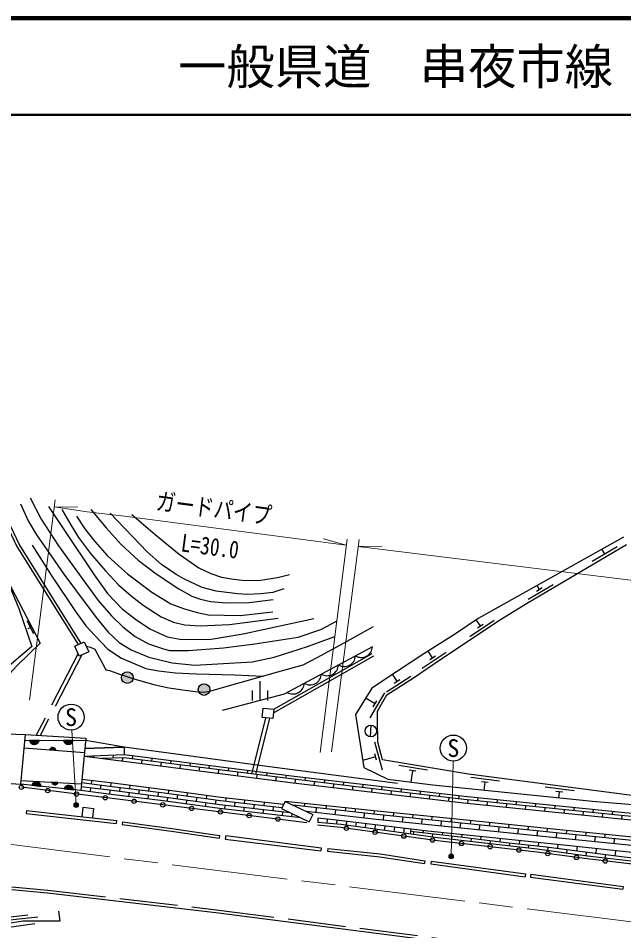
# Model space of a CAD drawing. Units: millimetres at full size, sheet at 1:1000; details may follow other scales. Extents: x 40000 to 680000, y 20000 to 380000.
# Drawn here: x 200195 to 262842, y 285609 to 380000 of the extents above; entities that cross this region are included whole.
import ezdxf
from ezdxf.enums import TextEntityAlignment as Align

# ---------------------------------------------------------------- set-up
doc = ezdxf.new("R2010")
doc.units = ezdxf.units.MM
doc.header["$LTSCALE"] = 1000
doc.linetypes.add('CHAIN', pattern=[18.5, 12, -1.5, 3.5, -1.5])
doc.linetypes.add('DASHED', pattern=[7.5, 6, -1.5])
for name, color, linetype, lineweight in [('M-BGD', 7, 'Continuous', 25), ('M-BMK', 2, 'CHAIN', 13), ('M-STR-HTXT', 7, 'Continuous', 13), ('M-STR-STRC', 7, 'Continuous', 25), ('M-TTL', 2, 'Continuous', 140), ('M-TTL-LINE', 7, 'Continuous', 50)]:
    doc.layers.add(name, color=color, linetype=linetype, lineweight=lineweight)
doc.layers.add('M-TTL-TXT', color=7, linetype='Continuous')
doc.styles.add('ＭＳ ゴシック', font='')
doc.styles.get('ＭＳ ゴシック').set_extended_font_data('MS Gothic')

msp = doc.modelspace()

# ---------------------------------------------------------------- hatches: boundary and pattern name
at = {"layer": 'M-BGD'}
for points in [[(210881, 311795, -0.41421), (211481, 312395, -0.41421), (212081, 311795, -1)], [(218818, 310559, -0.41421), (219418, 311159, -0.41421), (220018, 310559, -1)], [(202349, 305279, -0.82183), (201358, 305274)], [(205873, 305297, -0.82183), (204882, 305292)], [(204068, 304282), (203444, 304332, -0.84072)], [(201598, 300653, -0.82183), (202583, 300547)], [(203661, 300981), (204286, 300946, -0.84072)], [(204930, 300294, -0.82183), (205915, 300188)]]:
    msp.add_hatch(color=256, dxfattribs=at).paths.add_polyline_path(points)
at = {"layer": 'M-STR-HTXT'}
for points in [[(206352, 298805, -0.41421), (206369, 298452, -0.41421), (206016, 298435, -1)], [(245174, 293472, -0.41421), (245164, 293118, -0.41421), (244810, 293129, -1)]]:
    msp.add_hatch(color=256, dxfattribs=at).paths.add_polyline_path(points)

# ---------------------------------------------------------------- linework, layer by layer
at = {"layer": 'M-BGD'}
for p, q in [((259591, 323829), (262173, 325356)), ((260882, 324592), (260590, 325086)), ((252961, 319906), (255543, 321434)), ((253798, 320750), (254401, 321106)), ((254099, 320928), (253870, 321316)), ((201811, 316325), (201118, 317655)), ((246930, 316049), (249418, 317725)), ((248006, 317136), (247581, 317767)), ((247716, 316941), (248296, 317332)), ((201465, 316990), (201199, 316852)), ((241983, 312774), (244480, 314438)), ((243065, 313856), (242612, 314537)), ((226593, 308162), (236973, 314043)), ((226628, 308527), (236825, 314304)), ((242774, 313662), (243356, 314050)), ((238292, 310334), (240818, 311953)), ((239394, 311396), (238935, 312112)), ((239099, 311207), (239688, 311585)), ((225224, 309428), (225224, 311421)), ((224424, 309428), (224424, 310474)), ((226024, 309428), (226024, 310474)), ((237108, 309082), (236120, 309653)), ((236616, 307633), (238118, 310230)), ((236932, 308779), (237283, 309385)), ((236627, 305673), (236724, 306869)), ((200918, 305905), (200439, 300778)), ((202349, 305279), (201358, 305274)), ((205873, 305297), (204882, 305292)), ((237866, 302216), (237085, 305113)), ((200791, 304547), (207053, 304040)), ((203444, 304332), (204068, 304282)), ((211163, 304603), (211149, 303811)), ((208007, 303515), (208029, 303685)), ((208999, 303386), (209003, 303424)), ((210017, 303465), (210056, 303767)), ((210982, 303128), (211031, 303506)), ((212024, 303398), (212061, 303695)), ((212966, 302875), (213016, 303272)), ((214008, 303146), (214045, 303443)), ((214950, 302623), (215000, 303019)), ((215992, 302893), (216029, 303191)), ((237186, 303587), (235827, 303220)), ((237277, 303249), (237095, 303925)), ((216934, 302370), (216984, 302767)), ((217976, 302641), (218013, 302939)), ((218918, 302118), (218968, 302515)), ((219960, 302389), (219997, 302686)), ((220902, 301866), (220952, 302263)), ((221944, 302136), (221981, 302434)), ((223928, 301884), (223965, 302182)), ((242531, 302208), (239572, 302704)), ((241347, 302103), (240656, 302218)), ((241002, 302161), (240805, 300988)), ((200475, 301160), (206747, 300808)), ((207771, 300777), (207813, 301125)), ((222886, 301613), (222936, 302010)), ((224870, 301361), (224920, 301758)), ((225912, 301632), (225949, 301930)), ((226854, 301109), (226904, 301506)), ((227896, 301380), (227933, 301677)), ((228838, 300858), (228885, 301255)), ((229878, 301136), (229914, 301434)), ((231864, 300898), (231899, 301196)), ((250003, 301079), (247028, 301466)), ((230039, 296787), (200523, 300450)), ((201598, 300653), (202583, 300547)), ((204286, 300946), (203661, 300981)), ((204930, 300294), (205915, 300188)), ((207673, 299983), (207721, 300380)), ((208714, 300258), (208762, 300655)), ((209758, 300532), (209800, 300879)), ((210700, 300009), (210750, 300406)), ((211747, 300279), (211790, 300626)), ((213708, 300030), (213751, 300377)), ((230824, 300620), (230871, 301017)), ((232810, 300382), (232857, 300779)), ((233850, 300660), (233885, 300958)), ((234795, 300143), (234843, 300541)), ((235835, 300424), (235870, 300722)), ((236782, 299910), (236828, 300307)), ((237821, 300190), (237856, 300488)), ((239807, 299957), (239842, 300254)), ((248823, 300930), (248129, 301020)), ((248476, 300975), (248370, 300154)), ((257702, 300077), (254727, 300464)), ((209658, 299738), (209708, 300135)), ((211642, 299486), (211692, 299883)), ((212684, 299757), (212734, 300153)), ((213626, 299234), (213676, 299630)), ((214668, 299504), (214718, 299901)), ((215609, 298978), (215663, 299374)), ((215724, 299769), (215767, 300117)), ((216654, 299239), (216707, 299636)), ((217678, 299504), (217720, 299851)), ((218636, 298970), (218689, 299366)), ((219668, 299233), (219711, 299581)), ((221661, 298975), (221703, 299323)), ((238768, 299676), (238814, 300073)), ((240754, 299442), (240801, 299840)), ((241794, 299723), (241829, 300021)), ((242741, 299209), (242787, 299606)), ((243780, 299489), (243815, 299787)), ((244727, 298975), (244773, 299372)), ((245766, 299256), (245801, 299554)), ((247749, 299046), (247779, 299345)), ((256523, 299928), (255829, 300018)), ((256176, 299973), (256096, 299361)), ((217591, 298708), (217645, 299105)), ((219573, 298439), (219626, 298835)), ((220617, 298700), (220671, 299097)), ((221556, 298182), (221601, 298580)), ((222594, 298468), (222638, 298865)), ((223544, 297959), (223588, 298356)), ((223610, 298756), (223653, 299104)), ((224582, 298245), (224626, 298642)), ((225634, 298529), (225677, 298877)), ((226569, 298022), (226613, 298419)), ((227798, 298988), (227446, 298247)), ((227798, 298988), (230657, 297629)), ((229816, 298459), (229850, 298770)), ((231010, 297823), (231065, 298320)), ((232059, 298209), (232094, 298531)), ((234047, 297988), (234083, 298320)), ((246714, 298749), (246754, 299147)), ((248704, 298548), (248744, 298946)), ((249739, 298845), (249769, 299143)), ((250694, 298346), (250734, 298744)), ((251728, 298644), (251758, 298942)), ((252684, 298145), (252723, 298543)), ((253718, 298442), (253748, 298741)), ((254673, 297944), (254713, 298342)), ((255708, 298241), (255738, 298539)), ((257698, 298040), (257728, 298338)), ((201061, 298032), (201029, 297734)), ((225531, 297736), (225576, 298133)), ((227446, 298247), (230305, 296889)), ((227519, 297512), (227563, 297910)), ((228513, 297401), (228548, 297723)), ((230657, 297629), (230305, 296889)), ((232998, 297602), (233053, 298099)), ((235040, 297878), (235078, 298215)), ((235980, 297270), (236034, 297767)), ((237028, 297657), (237066, 298003)), ((237968, 297056), (238018, 297553)), ((239013, 297452), (239048, 297800)), ((239958, 296853), (240008, 297350)), ((241003, 297249), (241038, 297597)), ((242992, 297045), (243028, 297394)), ((256663, 297742), (256703, 298140)), ((258653, 297541), (258693, 297939)), ((259688, 297838), (259718, 298137)), ((260643, 297340), (260683, 297738)), ((261678, 297637), (261708, 297935)), ((262633, 297138), (262673, 297536)), ((210366, 297010), (210333, 296712)), ((210987, 296884), (210947, 296586)), ((231201, 297265), (231191, 296821)), ((232152, 296728), (232201, 297145)), ((233148, 296631), (233194, 297027)), ((234141, 296514), (234187, 296910)), ((235132, 296378), (235181, 296793)), ((236123, 296243), (236174, 296676)), ((237114, 296107), (237167, 296560)), ((238105, 295972), (238160, 296443)), ((241947, 296650), (241998, 297147)), ((243937, 296446), (243987, 296944)), ((244982, 296842), (245017, 297191)), ((245927, 296243), (245977, 296741)), ((246972, 296639), (247007, 296988)), ((247916, 296040), (247967, 296538)), ((248961, 296436), (248997, 296785)), ((250951, 296233), (250986, 296581)), ((221014, 295469), (220970, 295172)), ((221669, 295446), (221605, 295090)), ((221669, 295446), (231538, 294189)), ((239096, 295836), (239153, 296326)), ((240087, 295700), (240146, 296209)), ((241078, 295565), (241110, 295839)), ((242104, 295726), (242133, 295975)), ((243068, 295292), (243101, 295613)), ((244094, 295500), (244121, 295763)), ((246082, 295273), (246111, 295556)), ((249906, 295837), (249956, 296335)), ((251896, 295634), (251946, 296132)), ((252941, 296030), (252976, 296378)), ((253885, 295431), (253936, 295929)), ((254930, 295827), (254966, 296175)), ((255875, 295228), (255925, 295726)), ((256920, 295624), (256954, 295972)), ((257865, 295026), (257915, 295524)), ((258909, 295423), (258944, 295771)), ((260899, 295222), (260934, 295570)), ((221605, 295090), (231498, 293891)), ((245054, 295052), (245088, 295388)), ((247041, 294824), (247074, 295149)), ((248067, 295025), (248100, 295350)), ((249028, 294595), (249059, 294901)), ((250052, 294777), (250089, 295143)), ((251015, 294366), (251045, 294660)), ((252039, 294554), (252079, 294936)), ((254028, 294342), (254068, 294730)), ((256014, 294103), (256057, 294523)), ((259855, 294825), (259904, 295322)), ((261845, 294624), (261894, 295121)), ((231538, 294189), (231498, 293891)), ((232234, 294130), (232203, 293831)), ((253002, 294138), (253034, 294448)), ((254987, 293889), (255022, 294231)), ((256966, 293624), (257004, 293975)), ((257996, 293847), (258046, 294311)), ((258949, 293359), (258988, 293719)), ((259980, 293591), (260034, 294094)), ((261964, 293334), (262022, 293877)), ((242263, 292847), (242217, 292550)), ((242929, 292818), (242889, 292521)), ((242929, 292818), (252691, 291492)), ((260935, 293124), (260972, 293462)), ((242889, 292521), (252651, 291195)), ((252691, 291492), (252651, 291195)), ((253244, 291446), (253205, 291149)), ((253205, 291149), (262757, 289897)), ((253244, 291446), (262796, 290195)), ((262796, 290195), (262757, 289897)), ((197239, 286506), (202209, 287057)), ((198200, 286914), (201182, 287245))]:
    msp.add_line(p, q, dxfattribs=at)
at = {"layer": 'M-BGD', "linetype": 'DASHED'}
for p, q in [((206384, 314291), (202053, 305836)), ((206789, 314144), (202472, 305810)), ((225761, 307635), (224230, 301442)), ((226184, 307595), (224630, 301392)), ((197448, 306052), (200918, 305905)), ((196458, 301042), (200439, 300778))]:
    msp.add_line(p, q, dxfattribs=at)
at = {"layer": 'M-BGD'}
for points in [[(194738, 330352), (198576, 323061), (200248, 318943), (201615, 315011), (198552, 312427), (196876, 311148), (196100, 310737), (194835, 310418), (193388, 310311), (191575, 310342), (189880, 310601), (186178, 311910), (183556, 313130), (181164, 314348), (178099, 316164), (176598, 317164), (168640, 323796), (161194, 330280), (160968, 333882)], [(197145, 331409), (200048, 325359), (206390, 315214)], [(197415, 331538), (200312, 325504), (206665, 315340)], [(201438, 330383), (202578, 328177), (204374, 325413), (206982, 321814), (208477, 319763), (209856, 318176), (211001, 317032), (212280, 316046), (213681, 315279), (215219, 314763), (215847, 314582), (217807, 314599), (221417, 314886), (224681, 315280), (229169, 315981), (231516, 316770), (233120, 317616)], [(200412, 329780), (201218, 328020), (202074, 326571), (203661, 324291), (204918, 322509), (206135, 320860), (208248, 318022), (209484, 316488), (210646, 315427), (211882, 314654), (213707, 313900), (216104, 313314), (218466, 313065), (224400, 313443), (226685, 313900), (230133, 315025), (232933, 316036)], [(203308, 329500), (204914, 327117), (208062, 322423), (209437, 320509), (210949, 318926), (212341, 317823), (213822, 316854), (215615, 316024), (217119, 315736), (220165, 315756), (223469, 316322), (230777, 317895)], [(204719, 329200), (205661, 327535), (206415, 326294), (207669, 324635), (209237, 322856), (210566, 321401), (211879, 320237), (213108, 319280), (214992, 318079), (216255, 317534), (217410, 317255), (219010, 317156), (222059, 317275), (227073, 317959)], [(206236, 328482), (207082, 327196), (208103, 325863), (209391, 324414), (210568, 323354), (211510, 322532), (214001, 320623), (215987, 319440), (217282, 318952), (218695, 318521), (219854, 318275), (223170, 318216), (226535, 318591)], [(207718, 329167), (209276, 327278), (210857, 325572), (212587, 323955), (214448, 322532), (216798, 320989), (218163, 320230), (219039, 319914), (220097, 319667), (221709, 319518), (224087, 319550), (226574, 319862)], [(227676, 320974), (226537, 320614), (225278, 320445), (223884, 320405), (222880, 320467), (220683, 320752), (219236, 321120), (217324, 322002), (216531, 322476), (215004, 323497), (213523, 324821), (209712, 328801)], [(211943, 328664), (214377, 326611), (216856, 324559), (218888, 323153), (220111, 322552), (221241, 322177), (222481, 321978), (223366, 321866), (225050, 321841), (227011, 322134), (228273, 322472)], [(262812, 326332), (247779, 317900), (245316, 316249), (242150, 314244), (239346, 312379), (236785, 310715), (235081, 307994), (235942, 302484), (238432, 301291), (243100, 300696), (259611, 298999), (270454, 298101), (279051, 297301), (282665, 297126)], [(201627, 325501), (203605, 322394), (206123, 318620), (207189, 317164), (208102, 316161), (209479, 314735), (210894, 313822), (213404, 312737), (214691, 312493), (216468, 312295), (218632, 312179), (222585, 312069), (225521, 311934)], [(277711, 297776), (246773, 301802), (237887, 303291), (237396, 305112), (237354, 307357), (237354, 308309), (238335, 310005), (241100, 311777), (243909, 313708), (246876, 315652), (249806, 317625), (252797, 319461), (263139, 325579)], [(198955, 322127), (202479, 315369), (200083, 313053), (197717, 310488), (196356, 308927), (197582, 306733)], [(236903, 317059), (233869, 315363), (231073, 313841), (229637, 313080), (227028, 312356), (221058, 310683), (219986, 310365), (219395, 310244), (218495, 310325), (217211, 310489), (215762, 310703), (214349, 311000), (212317, 311610), (210699, 312113), (209758, 312445), (209320, 312563), (209180, 312772), (208156, 314706), (207700, 314896), (207227, 315020)], [(236846, 314991), (227694, 310090), (221306, 308380)], [(200918, 305905), (207193, 305520), (206680, 300106), (200439, 300778)], [(207093, 304462), (211163, 304603), (207172, 305304), (200859, 305271)], [(239446, 300841), (226186, 302565), (211163, 304603), (207093, 304462)], [(324908, 297366), (316488, 296153), (309966, 295296), (307416, 294903), (303882, 294448), (300809, 294318), (298639, 294423), (295407, 294687), (287614, 295412), (283361, 295897), (262957, 297809), (246330, 299491), (234912, 300834), (228731, 301576), (211149, 303811), (207015, 303644)], [(324932, 296662), (316583, 295460), (310065, 294603), (307514, 294210), (303942, 293750), (300807, 293617), (298594, 293724), (295346, 293990), (287542, 294716), (283289, 295201), (262889, 297112), (246254, 298795), (234830, 300139), (228645, 300881), (211119, 303110), (207015, 303644)], [(324918, 297064), (316529, 295856), (310009, 294999), (307458, 294606), (303908, 294149), (300808, 294018), (298620, 294124), (295381, 294388), (287583, 295114), (283330, 295599), (262927, 297510), (246298, 299193), (234877, 300536), (228694, 301278), (211136, 303511), (208774, 303415)], [(324918, 297064), (316529, 295856), (310009, 294999), (307458, 294606), (303908, 294149), (300808, 294018), (298620, 294124), (295381, 294388), (287583, 295114), (283330, 295599), (262927, 297510), (246298, 299193), (234877, 300536), (228694, 301278), (211136, 303511), (208774, 303415)], [(227640, 298656), (221156, 299384), (215322, 300177), (209690, 300893), (206789, 301251)], [(228339, 297823), (221063, 298640), (215224, 299434), (209597, 300149), (206718, 300504)], [(227481, 298322), (221113, 299037), (215277, 299830), (209646, 300546), (206756, 300903)], [(229448, 297296), (221014, 298243), (215172, 299037), (209547, 299752), (206680, 300106)], [(206792, 297408), (206898, 298382), (207978, 298265), (207871, 297288)], [(324931, 294508), (319551, 293868), (301909, 291825), (300401, 291753), (297764, 291910), (281854, 293416), (275667, 294158), (265467, 295112), (256896, 295978), (245899, 297101), (237345, 297974), (227798, 298988)], [(324973, 294160), (319592, 293521), (301938, 291476), (300399, 291403), (297737, 291561), (281817, 293067), (275629, 293810), (265434, 294764), (256861, 295630), (237308, 297626), (228634, 298590)], [(201029, 297734), (205344, 297267), (210333, 296712)], [(201061, 298032), (205377, 297565), (210366, 297010)], [(325032, 293664), (319650, 293024), (301978, 290977), (300396, 290902), (297699, 291062), (281764, 292570), (275576, 293313), (265385, 294266), (256810, 295133), (237255, 297128), (230016, 297934)], [(210947, 296586), (216278, 295868), (220970, 295172)], [(210987, 296884), (216320, 296165), (221014, 295469)], [(311418, 286674), (301893, 287797), (298055, 288352), (293337, 288925), (285700, 289892), (277011, 290901), (268724, 291910), (259052, 293043), (253835, 293740), (243571, 294921), (233573, 296289), (231162, 296522)], [(311453, 286972), (301932, 288094), (298095, 288649), (293374, 289223), (285736, 290190), (277046, 291199), (268760, 292208), (259090, 293341), (253872, 294037), (243608, 295218), (233608, 296587), (231191, 296821)], [(311453, 286972), (299710, 289897), (287772, 291120), (275822, 292454), (267635, 293338), (263063, 293763), (256938, 294432), (242580, 295923), (232802, 297073), (231201, 297265)], [(240801, 296132), (240771, 295877), (240735, 295612)], [(307895, 287858), (301858, 288498), (288342, 290265), (277549, 291493), (272299, 292188), (262900, 293213), (254808, 294258), (250652, 294702), (245934, 295292), (240771, 295877)], [(232203, 293831), (237614, 293265), (242217, 292550)], [(232234, 294130), (237653, 293562), (242263, 292847)], [(199515, 289870), (203215, 289520), (220635, 287486), (261927, 282183), (273888, 280974), (314625, 275650), (338350, 272805), (350270, 271394), (364247, 269755)], [(136305, 283463), (141495, 275702), (148421, 276983), (156943, 281308), (161409, 282906), (177592, 283402), (191392, 285182), (200712, 286632), (204548, 286632), (204382, 287627)], [(190881, 284812), (197030, 285685), (201908, 286368)]]:
    msp.add_lwpolyline(points, dxfattribs=at)
for points in [[(206036, 315052), (207009, 315497), (207482, 314460), (206509, 314016)], [(225534, 308631), (226628, 308527), (226536, 307562), (225442, 307666)]]:
    msp.add_lwpolyline(points, close=True, dxfattribs=at)
at = {"layer": 'M-BGD', "linetype": 'DASHED'}
msp.add_lwpolyline([(199544, 290168), (203246, 289818), (220672, 287784), (261961, 282481), (273922, 281272), (314663, 275948), (338385, 273103), (350304, 271692), (364265, 270058)], dxfattribs=at)
at = {"layer": 'M-BGD'}
for centre, radius in [((211481, 311795), 600), ((219418, 310559), 600), ((236675, 306271), 600), ((200523, 300450), 225), ((203244, 300112), 225), ((206221, 299742), 225), ((209199, 299373), 225), ((212176, 299004), 225), ((215153, 298634), 225), ((218130, 298265), 225), ((221107, 297895), 225), ((224084, 297526), 225), ((227062, 297157), 225), ((234146, 296211), 225), ((237118, 295804), 225), ((240090, 295397), 225), ((243063, 294990), 225), ((246042, 294637), 225), ((249022, 294294), 225), ((252002, 293951), 225), ((254980, 293587), 225), ((257954, 293190), 225), ((260931, 292823), 225)]:
    msp.add_circle(centre, radius, dxfattribs=at)
for centre, radius, start, end in [((235686, 315038), 1160, 238.65748, 357.6871), ((233923, 314094), 1160, 238.65748, 357.6871), ((232160, 313150), 1160, 238.65748, 357.6871), ((230397, 312205), 1160, 238.65748, 357.6871), ((228634, 311261), 1160, 238.65748, 357.6871), ((201853, 305374), 505, 191.46383, 349.12202), ((205377, 305392), 505, 191.46383, 349.12202), ((203752, 304253), 318, 5.25753, 165.47526), ((202080, 300503), 505, 5.02595, 162.68414), ((203977, 301018), 318, 186.6729, 346.89063), ((205412, 300144), 505, 5.02595, 162.68414)]:
    msp.add_arc(centre, radius, start, end, dxfattribs=at)
at = {"layer": 'M-BMK'}
msp.add_lwpolyline([(70760, 270438), (82377, 273361), (96253, 277586), (123125, 287185), (130260, 289543), (141621, 292319), (153030, 294358), (164081, 295568), (166323, 295711), (179583, 296038), (192845, 295359), (197763, 294730), (265560, 286287), (364528, 274402)], dxfattribs=at)
at = {"layer": 'M-STR-HTXT'}
for p, q in [((201352, 309453), (204003, 330177)), ((203912, 329463), (206367, 329442)), ((234215, 326099), (231430, 304045)), ((234138, 325483), (231771, 326138)), ((232592, 304103), (235477, 326093)), ((235380, 325351), (314421, 315556)), ((235381, 325351), (237836, 325391)), ((206184, 298620), (205741, 306359)), ((244992, 293300), (245184, 303154))]:
    msp.add_line(p, q, dxfattribs=at)
msp.add_lwpolyline([(203912, 329463), (207324, 328953), (211199, 328504), (215382, 327942), (234138, 325483)], dxfattribs=at)
for centre in [(206184, 298620), (244992, 293300)]:
    msp.add_circle(centre, 250, dxfattribs=at)
at = {"layer": 'M-STR-STRC'}
for centre in [(205663, 307707), (245211, 304504)]:
    msp.add_circle(centre, 1350, dxfattribs=at)
at = {"layer": 'M-TTL'}
msp.add_line((680000, 380000), (40000, 380000), dxfattribs=at)
at = {"layer": 'M-TTL-LINE'}
msp.add_line((40000, 370000), (680000, 370000), dxfattribs=at)

# ---------------------------------------------------------------- texts
at = {"layer": 'M-STR-HTXT', "style": 'ＭＳ ゴシック', "width": 0.8}
for s, p in [('ガードパイプ', (220251, 327853)), ('L=30.0', (219852, 323927))]:
    msp.add_text(s, height=1833, rotation=352.532, dxfattribs=at).set_placement(p, align=Align.BOTTOM_CENTER)
at = {"layer": 'M-STR-STRC', "style": 'ＭＳ ゴシック'}
for p in [(205663, 307707), (245211, 304504)]:
    msp.add_text('S', height=1833, dxfattribs=at).set_placement(p, align=Align.MIDDLE_CENTER)
at = {"layer": 'M-TTL-TXT', "style": 'ＭＳ ゴシック'}
msp.add_text('一般県道\u3000串夜市線', height=3666, dxfattribs=at).set_placement((216734, 375000), align=Align.MIDDLE_LEFT)

doc.saveas('drawing.dxf')
